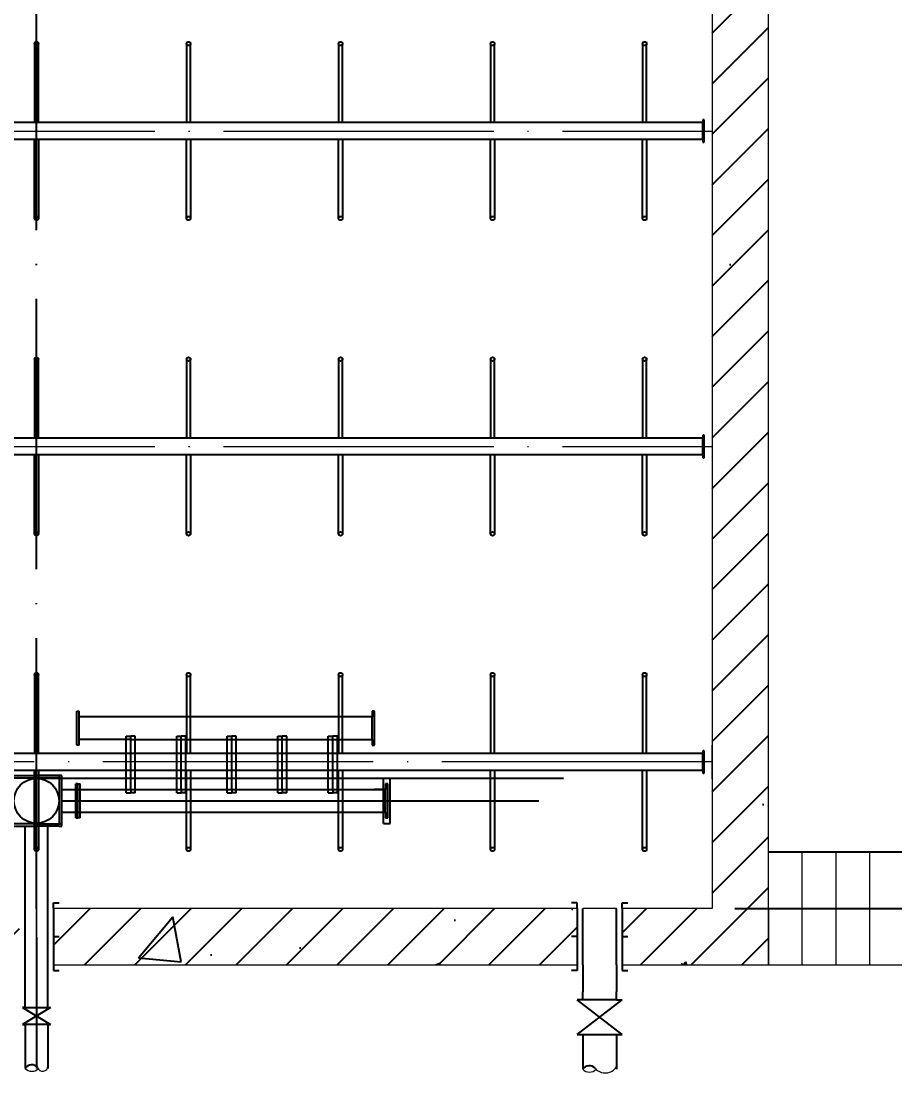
# Model space of a CAD drawing. Header units: millimetres. Extents: x 279 to 2876, y -494 to 1800.
# Drawn here: x 1179.8 to 1257.4, y 825.6 to 918.9 of the extents above; entities that cross this region are included whole.
import ezdxf

# ---------------------------------------------------------------- set-up
doc = ezdxf.new("R2010")
doc.units = ezdxf.units.MM
doc.linetypes.add('ACAD_ISO04W100', pattern=[30, 24, -3, 0, -3])
doc.layers.add('图层2', color=5, linetype='Continuous', lineweight=25, plot=False)
doc.layers.add('图层3', color=2, linetype='Continuous')
doc.styles.get("Standard").update_dxf_attribs({"font": 'txt', "bigfont": 'gbcbig.shx'})
doc.dimstyles.new('副本 ISO-25', dxfattribs={"dimtxt": 2.5, "dimasz": 2.5, "dimexe": 2, "dimexo": 2, "dimtad": 1, "dimlfac": 100, "dimtxsty": 'Standard', "dimblk": 'ARCHTICK', "dimcen": 2.5, "dimadec": 0, "dimazin": 0, "dimtfac": 1, "dimtmove": 0, "dimatfit": 3, "dimfxl": 1, "dimarcsym": 0})

# ---------------------------------------------------------------- blocks, each defined once
blk = doc.blocks.new('_ArchTick')
at = {"color": 0, "linetype": 'ByBlock', "const_width": 0.15}
blk.add_lwpolyline([(-0.5, -0.5), (0.5, 0.5)], dxfattribs=at)
blk = doc.blocks.new('*D27')
at = {"layer": '图层3', "color": 0, "lineweight": -2, "transparency": 16777216}
for p, q in [((1243.145, 1090.165), (1265.414, 1090.165)), ((1263.414, 1090.165), (1263.414, 840.165)), ((1243.145, 840.165), (1265.414, 840.165))]:
    blk.add_line(p, q, dxfattribs=at)
at = {"layer": '图层3', "color": 0, "lineweight": -2, "transparency": 16777216, "xscale": 2.5, "yscale": 2.5, "zscale": 2.5}
for p, rotation in [((1263.414, 1090.165), 90), ((1263.414, 840.165), 270)]:
    blk.add_blockref('_ArchTick', p, dxfattribs=dict(at, rotation=rotation))
at = {"layer": '图层3', "color": 0, "transparency": 16777216, "insert": (1261.539, 965.165), "char_height": 2.5, "attachment_point": 5, "rotation": 90}
blk.add_mtext('25000', dxfattribs=at)

msp = doc.modelspace()

# ---------------------------------------------------------------- hatches: boundary and pattern name
at = {"layer": '图层3'}
h = msp.add_hatch(dxfattribs=at)
h.set_pattern_fill('ANSI31', color=256, style=0)
h.paths.add_polyline_path([(911.64464, 840.16504), (865.14464, 840.16504), (865.14464, 835.16504), (911.64464, 835.16504)])
h.paths.add_polyline_path([(961.14464, 840.16504), (914.64464, 840.16504), (914.64464, 835.16504), (961.14464, 835.16504)])
h.paths.add_polyline_path([(861.14464, 840.16504), (853.14464, 840.16504), (853.14464, 850.16504), (853.14464, 852.41504), (848.14464, 852.41504), (848.14464, 845.16504), (848.14464, 840.16504), (848.14464, 835.16504), (861.14464, 835.16504)])
h.paths.add_polyline_path([(853.14464, 880.41504), (848.14464, 880.41504), (848.14464, 853.91504), (853.14464, 853.91504)])
h.paths.add_polyline_path([(853.14464, 1085.16504), (853.14464, 1090.16504), (866.84016, 1090.16504), (871.84253, 1095.16504), (848.14464, 1095.16504), (848.14464, 1077.91504), (853.14464, 1077.91504), (853.14464, 1080.16504)])
h.paths.add_polyline_path([(882.72442, 1095.16504), (871.84253, 1095.16504), (866.84016, 1090.16504), (877.72204, 1090.16504)])
h.paths.add_polyline_path([(911.64464, 1095.16504), (882.72442, 1095.16504), (877.72204, 1090.16504), (911.64464, 1090.16504)])
h.paths.add_polyline_path([(853.14464, 1076.41504), (848.14464, 1076.41504), (848.14464, 1049.91504), (853.14464, 1049.91504)])
h.paths.add_polyline_path([(853.14464, 1048.41504), (848.14464, 1048.41504), (848.14464, 1021.91504), (853.14464, 1021.91504)])
h.paths.add_polyline_path([(853.14464, 1020.41504), (848.14464, 1020.41504), (848.14464, 993.91504), (853.14464, 993.91504)])
h.paths.add_polyline_path([(853.14464, 992.41504), (848.14464, 992.41504), (848.14464, 965.91504), (853.14464, 965.91504)])
h.paths.add_polyline_path([(853.14464, 964.41504), (848.14464, 964.41504), (848.14464, 937.91504), (853.14464, 937.91504)])
h.paths.add_polyline_path([(853.14464, 936.41504), (848.14464, 936.41504), (848.14464, 909.91504), (853.14464, 909.91504)])
h.paths.add_polyline_path([(853.14464, 908.41504), (848.14464, 908.41504), (848.14464, 881.91504), (853.14464, 881.91504)])
h.paths.add_polyline_path([(978.14464, 1085.16504), (978.14464, 1090.16504), (978.14464, 1095.16504), (914.64464, 1095.16504), (914.64464, 1090.16504), (973.14464, 1090.16504), (973.14464, 1080.16504), (973.14464, 840.16504), (965.14464, 840.16504), (965.14464, 835.16504), (978.14464, 835.16504)])
h.paths.add_polyline_path([(1041.64464, 1095.16504), (978.14464, 1095.16504), (978.14464, 1090.16504), (978.14464, 1080.16504), (978.14464, 835.16504), (991.14464, 835.16504), (991.14464, 840.16504), (983.14464, 840.16504), (983.14464, 1080.16504), (983.14464, 1090.16504), (1041.64464, 1090.16504)])
h.paths.add_polyline_path([(1108.14464, 1095.16504), (1044.64464, 1095.16504), (1044.64464, 1090.16504), (1103.14464, 1090.16504), (1103.14464, 1085.16504), (1103.14464, 1080.16504), (1103.14464, 1077.91504), (1108.14464, 1077.91504)])
h.paths.add_polyline_path([(1108.14464, 1076.41504), (1103.14464, 1076.41504), (1103.14464, 1049.91504), (1108.14464, 1049.91504)])
h.paths.add_polyline_path([(1108.14464, 1048.41504), (1103.14464, 1048.41504), (1103.14464, 1021.91504), (1108.14464, 1021.91504)])
h.paths.add_polyline_path([(1108.14464, 1020.41504), (1103.14464, 1020.41504), (1103.14464, 993.91504), (1108.14464, 993.91504)])
h.paths.add_polyline_path([(1108.14464, 992.41504), (1103.14464, 992.41504), (1103.14464, 965.91504), (1108.14464, 965.91504)])
h.paths.add_polyline_path([(1108.14464, 964.41504), (1103.14464, 964.41504), (1103.14464, 937.91504), (1108.14464, 937.91504)])
h.paths.add_polyline_path([(1108.14464, 936.41504), (1103.14464, 936.41504), (1103.14464, 909.91504), (1108.14464, 909.91504)])
h.paths.add_polyline_path([(1108.14464, 908.41504), (1103.14464, 908.41504), (1103.14464, 881.91504), (1108.14464, 881.91504)])
h.paths.add_polyline_path([(1108.14464, 880.41504), (1103.14464, 880.41504), (1103.14464, 853.91504), (1108.14464, 853.91504)])
h.paths.add_polyline_path([(1108.14464, 850.16504), (1108.14464, 852.41504), (1103.14464, 852.41504), (1103.14464, 840.16504), (1095.14464, 840.16504), (1095.14464, 835.16504), (1108.14464, 835.16504), (1108.14464, 840.16504)])
h.paths.add_polyline_path([(1091.14464, 840.16504), (1044.64464, 840.16504), (1044.64464, 835.16504), (1091.14464, 835.16504)])
h.paths.add_polyline_path([(1041.64464, 840.16504), (995.14464, 840.16504), (995.14464, 835.16504), (1041.64464, 835.16504)])
h.paths.add_polyline_path([(1129.14472, 840.16504), (1121.14472, 840.16504), (1121.14472, 850.16504), (1121.14472, 852.41504), (1116.14472, 852.41504), (1116.14472, 845.16504), (1116.14472, 840.16504), (1116.14472, 835.16504), (1129.14472, 835.16504)])
h.paths.add_polyline_path([(1179.64472, 840.16504), (1133.14472, 840.16504), (1133.14472, 835.16504), (1179.64472, 835.16504)])
h.paths.add_polyline_path([(1229.14472, 840.16504), (1182.64472, 840.16504), (1182.64472, 835.16504), (1229.14472, 835.16504)])
h.paths.add_polyline_path([(1121.14472, 880.41504), (1116.14472, 880.41504), (1116.14472, 853.91504), (1121.14472, 853.91504)])
h.paths.add_polyline_path([(1121.14472, 908.41504), (1116.14472, 908.41504), (1116.14472, 881.91504), (1121.14472, 881.91504)])
h.paths.add_polyline_path([(1121.14472, 936.41504), (1116.14472, 936.41504), (1116.14472, 909.91504), (1121.14472, 909.91504)])
h.paths.add_polyline_path([(1121.14472, 964.41504), (1116.14472, 964.41504), (1116.14472, 937.91504), (1121.14472, 937.91504)])
h.paths.add_polyline_path([(1121.14472, 992.41504), (1116.14472, 992.41504), (1116.14472, 965.91504), (1121.14472, 965.91504)])
h.paths.add_polyline_path([(1121.14472, 1020.41504), (1116.14472, 1020.41504), (1116.14472, 993.91504), (1121.14472, 993.91504)])
h.paths.add_polyline_path([(1121.14472, 1048.41504), (1116.14472, 1048.41504), (1116.14472, 1021.91504), (1121.14472, 1021.91504)])
h.paths.add_polyline_path([(1121.14472, 1076.41504), (1116.14472, 1076.41504), (1116.14472, 1049.91504), (1121.14472, 1049.91504)])
h.paths.add_polyline_path([(1121.14472, 1090.16504), (1179.64472, 1090.16504), (1179.64472, 1095.16504), (1116.14472, 1095.16504), (1116.14472, 1077.91504), (1121.14472, 1077.91504), (1121.14472, 1080.16504), (1121.14472, 1085.16504)])
h.paths.add_polyline_path([(1246.14472, 1095.16504), (1182.64472, 1095.16504), (1182.64472, 1090.16504), (1241.14472, 1090.16504), (1241.14472, 1080.16504), (1241.14472, 840.16504), (1233.14472, 840.16504), (1233.14472, 835.16504), (1246.14472, 835.16504), (1246.14472, 1085.16504), (1246.14472, 1090.16504)])
h = msp.add_hatch(dxfattribs=at)
h.set_pattern_fill('AR-CONC', color=256, scale=0.25, style=0)
h.paths.add_polyline_path([(853.14464, 1076.41504), (848.14464, 1076.41504), (848.14464, 1049.91504), (853.14464, 1049.91504)])
h.paths.add_polyline_path([(853.14464, 1090.16504), (866.84016, 1090.16504), (871.84253, 1095.16504), (848.14464, 1095.16504), (848.14464, 1077.91504), (853.14464, 1077.91504), (853.14464, 1080.16504), (853.14464, 1085.16504)])
h.paths.add_polyline_path([(911.64464, 1095.16504), (882.72442, 1095.16504), (877.72204, 1090.16504), (911.64464, 1090.16504)])
h.paths.add_polyline_path([(882.72442, 1095.16504), (871.84253, 1095.16504), (866.84016, 1090.16504), (877.72204, 1090.16504)])
h.paths.add_polyline_path([(978.14464, 1095.16504), (914.64464, 1095.16504), (914.64464, 1090.16504), (973.14464, 1090.16504), (973.14464, 1080.16504), (973.14464, 840.16504), (965.14464, 840.16504), (965.14464, 835.16504), (978.14464, 835.16504), (978.14464, 1085.16504), (978.14464, 1090.16504)])
h.paths.add_polyline_path([(961.14464, 840.16504), (914.64464, 840.16504), (914.64464, 835.16504), (961.14464, 835.16504)])
h.paths.add_polyline_path([(911.64464, 840.16504), (865.14464, 840.16504), (865.14464, 835.16504), (911.64464, 835.16504)])
h.paths.add_polyline_path([(853.14464, 850.16504), (853.14464, 852.41504), (848.14464, 852.41504), (848.14464, 845.16504), (848.14464, 840.16504), (848.14464, 835.16504), (861.14464, 835.16504), (861.14464, 840.16504), (853.14464, 840.16504)])
h.paths.add_polyline_path([(853.14464, 880.41504), (848.14464, 880.41504), (848.14464, 853.91504), (853.14464, 853.91504)])
h.paths.add_polyline_path([(853.14464, 908.41504), (848.14464, 908.41504), (848.14464, 881.91504), (853.14464, 881.91504)])
h.paths.add_polyline_path([(853.14464, 936.41504), (848.14464, 936.41504), (848.14464, 909.91504), (853.14464, 909.91504)])
h.paths.add_polyline_path([(853.14464, 964.41504), (848.14464, 964.41504), (848.14464, 937.91504), (853.14464, 937.91504)])
h.paths.add_polyline_path([(853.14464, 992.41504), (848.14464, 992.41504), (848.14464, 965.91504), (853.14464, 965.91504)])
h.paths.add_polyline_path([(853.14464, 1020.41504), (848.14464, 1020.41504), (848.14464, 993.91504), (853.14464, 993.91504)])
h.paths.add_polyline_path([(853.14464, 1048.41504), (848.14464, 1048.41504), (848.14464, 1021.91504), (853.14464, 1021.91504)])
h.paths.add_polyline_path([(983.14464, 1080.16504), (983.14464, 1090.16504), (1041.64464, 1090.16504), (1041.64464, 1095.16504), (978.14464, 1095.16504), (978.14464, 1090.16504), (978.14464, 1080.16504), (978.14464, 835.16504), (991.14464, 835.16504), (991.14464, 840.16504), (983.14464, 840.16504)])
h.paths.add_polyline_path([(1108.14464, 1095.16504), (1044.64464, 1095.16504), (1044.64464, 1090.16504), (1103.14464, 1090.16504), (1103.14464, 1085.16504), (1103.14464, 1080.16504), (1103.14464, 1077.91504), (1108.14464, 1077.91504)])
h.paths.add_polyline_path([(1108.14464, 1076.41504), (1103.14464, 1076.41504), (1103.14464, 1049.91504), (1108.14464, 1049.91504)])
h.paths.add_polyline_path([(1108.14464, 1048.41504), (1103.14464, 1048.41504), (1103.14464, 1021.91504), (1108.14464, 1021.91504)])
h.paths.add_polyline_path([(1108.14464, 1020.41504), (1103.14464, 1020.41504), (1103.14464, 993.91504), (1108.14464, 993.91504)])
h.paths.add_polyline_path([(1121.14472, 1020.41504), (1116.14472, 1020.41504), (1116.14472, 993.91504), (1121.14472, 993.91504)])
h.paths.add_polyline_path([(1121.14472, 1048.41504), (1116.14472, 1048.41504), (1116.14472, 1021.91504), (1121.14472, 1021.91504)])
h.paths.add_polyline_path([(1121.14472, 1076.41504), (1116.14472, 1076.41504), (1116.14472, 1049.91504), (1121.14472, 1049.91504)])
h.paths.add_polyline_path([(1121.14472, 1090.16504), (1179.64472, 1090.16504), (1179.64472, 1095.16504), (1116.14472, 1095.16504), (1116.14472, 1077.91504), (1121.14472, 1077.91504), (1121.14472, 1080.16504), (1121.14472, 1085.16504)])
h.paths.add_polyline_path([(1108.14464, 992.41504), (1103.14464, 992.41504), (1103.14464, 965.91504), (1108.14464, 965.91504)])
h.paths.add_polyline_path([(1121.14472, 992.41504), (1116.14472, 992.41504), (1116.14472, 965.91504), (1121.14472, 965.91504)])
h.paths.add_polyline_path([(1121.14472, 964.41504), (1116.14472, 964.41504), (1116.14472, 937.91504), (1121.14472, 937.91504)])
h.paths.add_polyline_path([(1108.14464, 964.41504), (1103.14464, 964.41504), (1103.14464, 937.91504), (1108.14464, 937.91504)])
h.paths.add_polyline_path([(1108.14464, 936.41504), (1103.14464, 936.41504), (1103.14464, 909.91504), (1108.14464, 909.91504)])
h.paths.add_polyline_path([(1121.14472, 936.41504), (1116.14472, 936.41504), (1116.14472, 909.91504), (1121.14472, 909.91504)])
h.paths.add_polyline_path([(1121.14472, 908.41504), (1116.14472, 908.41504), (1116.14472, 881.91504), (1121.14472, 881.91504)])
h.paths.add_polyline_path([(1108.14464, 908.41504), (1103.14464, 908.41504), (1103.14464, 881.91504), (1108.14464, 881.91504)])
h.paths.add_polyline_path([(1108.14464, 880.41504), (1103.14464, 880.41504), (1103.14464, 853.91504), (1108.14464, 853.91504)])
h.paths.add_polyline_path([(1121.14472, 880.41504), (1116.14472, 880.41504), (1116.14472, 853.91504), (1121.14472, 853.91504)])
h.paths.add_polyline_path([(1091.14464, 840.16504), (1044.64464, 840.16504), (1044.64464, 835.16504), (1091.14464, 835.16504)])
h.paths.add_polyline_path([(1108.14464, 840.16504), (1108.14464, 850.16504), (1108.14464, 852.41504), (1103.14464, 852.41504), (1103.14464, 840.16504), (1095.14464, 840.16504), (1095.14464, 835.16504), (1108.14464, 835.16504)])
h.paths.add_polyline_path([(1129.14472, 840.16504), (1121.14472, 840.16504), (1121.14472, 850.16504), (1121.14472, 852.41504), (1116.14472, 852.41504), (1116.14472, 845.16504), (1116.14472, 840.16504), (1116.14472, 835.16504), (1129.14472, 835.16504)])
h.paths.add_polyline_path([(1179.64472, 840.16504), (1133.14472, 840.16504), (1133.14472, 835.16504), (1179.64472, 835.16504)])
h.paths.add_polyline_path([(1041.64464, 840.16504), (995.14464, 840.16504), (995.14464, 835.16504), (1041.64464, 835.16504)])
h.paths.add_polyline_path([(1229.14472, 840.16504), (1182.64472, 840.16504), (1182.64472, 835.16504), (1229.14472, 835.16504)])
h.paths.add_polyline_path([(1246.14472, 1085.16504), (1246.14472, 1090.16504), (1246.14472, 1095.16504), (1182.64472, 1095.16504), (1182.64472, 1090.16504), (1241.14472, 1090.16504), (1241.14472, 1080.16504), (1241.14472, 840.16504), (1233.14472, 840.16504), (1233.14472, 835.16504), (1246.14472, 835.16504)])

# ---------------------------------------------------------------- linework, layer by layer
at = {"linetype": 'ACAD_ISO04W100'}
for p, q in [((1181.14472, 840.16504), (1181.14472, 1090.16504)), ((1181.14472, 837.61302), (1181.14472, 825.97504))]:
    msp.add_line(p, q, dxfattribs=at)
at = {"lineweight": 0}
for p, q in [((1246.14472, 835.16504), (1246.14472, 1085.16504)), ((1241.14472, 1080.16504), (1241.14472, 840.16504)), ((1241.14472, 851.66504), (1241.14472, 854.66504)), ((1249.14472, 835.16504), (1249.14472, 845.16504)), ((1252.14472, 835.16504), (1252.14472, 845.16504)), ((1255.14472, 835.16504), (1255.14472, 845.16504)), ((1181.14472, 840.16504), (1181.14472, 837.61302)), ((1229.14472, 840.16504), (1182.64472, 840.16504)), ((1232.64472, 840.16504), (1229.64472, 840.16504)), ((1241.14472, 840.16504), (1233.14472, 840.16504)), ((1246.14472, 840.16504), (1246.14472, 835.16504)), ((1182.64472, 835.16504), (1229.14472, 835.16504)), ((1233.14472, 835.16504), (1246.14472, 835.16504)), ((1246.14472, 835.16504), (1276.14472, 835.16504))]:
    msp.add_line(p, q, dxfattribs=at)
at = {"linetype": 'ACAD_ISO04W100', "lineweight": 0}
for p, q in [((1167.64472, 909.16504), (1241.14472, 909.16504)), ((1167.64472, 881.16504), (1241.14472, 881.16504)), ((1241.14472, 853.16504), (1121.14472, 853.16504)), ((1181.14472, 837.61302), (1181.14472, 840.16504))]:
    msp.add_line(p, q, dxfattribs=at)
for p, q in [((1184.72373, 857.36562), (1184.72373, 857.66562)), ((1184.72373, 857.66562), (1184.92373, 857.66562)), ((1184.72373, 857.16562), (1184.72373, 857.36562)), ((1184.72373, 855.16562), (1184.72373, 857.16562)), ((1184.92373, 854.66562), (1184.92373, 857.66562)), ((1210.94472, 857.16562), (1184.92373, 857.16562)), ((1211.14472, 857.66562), (1210.94472, 857.66562)), ((1210.94472, 857.66562), (1210.94472, 857.16562)), ((1210.94472, 855.16562), (1210.94472, 857.16562)), ((1211.14472, 857.16562), (1211.14472, 857.66562)), ((1211.14472, 854.66562), (1211.14472, 857.16562)), ((1184.72373, 854.66562), (1184.72373, 855.16562)), ((1186.74391, 855.16562), (1184.92373, 855.16562)), ((1189.51056, 855.16562), (1186.74391, 855.16562)), ((1189.11056, 850.41562), (1189.11056, 855.46562)), ((1189.11056, 855.46562), (1189.51056, 855.46562)), ((1189.51056, 850.71562), (1189.51056, 855.46562)), ((1189.91056, 855.46562), (1189.51056, 855.46562)), ((1189.51056, 850.71562), (1189.51056, 855.46562)), ((1189.51056, 855.16562), (1210.94472, 855.16562)), ((1189.91056, 850.41562), (1189.91056, 855.46562)), ((1193.59739, 850.41562), (1193.59739, 855.46562)), ((1193.59739, 855.46562), (1193.99739, 855.46562)), ((1193.99739, 850.71562), (1193.99739, 855.46562)), ((1193.99739, 850.71562), (1193.99739, 855.46562)), ((1194.39739, 855.46562), (1193.99739, 855.46562)), ((1193.99739, 850.71562), (1193.99739, 855.46562)), ((1194.39739, 850.41562), (1194.39739, 855.46562)), ((1198.08422, 850.41562), (1198.08422, 855.46562)), ((1198.08422, 855.46562), (1198.48422, 855.46562)), ((1198.48422, 850.71562), (1198.48422, 855.46562)), ((1198.48422, 850.71562), (1198.48422, 855.46562)), ((1198.88422, 855.46562), (1198.48422, 855.46562)), ((1198.48422, 850.71562), (1198.48422, 855.46562)), ((1198.88422, 850.41562), (1198.88422, 855.46562)), ((1202.57106, 850.41562), (1202.57106, 855.46562)), ((1202.57106, 855.46562), (1202.97106, 855.46562)), ((1202.97106, 850.71562), (1202.97106, 855.46562)), ((1202.97106, 850.71562), (1202.97106, 855.46562)), ((1203.37106, 855.46562), (1202.97106, 855.46562)), ((1202.97106, 850.71562), (1202.97106, 855.46562)), ((1203.37106, 850.41562), (1203.37106, 855.46562)), ((1207.05789, 850.41562), (1207.05789, 855.46562)), ((1207.05789, 855.46562), (1207.45789, 855.46562)), ((1207.45789, 850.71562), (1207.45789, 855.46562)), ((1207.85789, 855.46562), (1207.45789, 855.46562)), ((1207.45789, 850.71562), (1207.45789, 855.46562)), ((1207.45789, 850.71562), (1207.45789, 855.40636)), ((1207.85789, 850.41562), (1207.85789, 855.46562)), ((1210.94472, 855.16562), (1210.94472, 854.66562)), ((1184.92373, 854.66562), (1184.72373, 854.66562)), ((1210.94472, 854.66562), (1211.14472, 854.66562)), ((1178.89472, 851.96562), (1181.14472, 851.96562)), ((1179.09472, 851.76562), (1181.14472, 851.76562)), ((1183.39472, 851.96562), (1181.14472, 851.96562)), ((1183.19472, 851.76562), (1181.14472, 851.76562)), ((1181.14472, 847.66562), (1181.14472, 851.76562)), ((1181.14472, 851.71562), (1227.95323, 851.71562)), ((1183.19472, 847.66562), (1183.19472, 851.96562)), ((1183.39472, 847.46562), (1183.39472, 851.96562)), ((1211.94472, 851.67864), (1211.94472, 851.71562)), ((1211.94472, 851.71562), (1212.24472, 851.71562)), ((1211.94472, 847.95383), (1211.94472, 851.67864)), ((1212.24472, 851.71562), (1212.54472, 851.71562)), ((1212.54472, 851.67864), (1212.54472, 851.71562)), ((1212.54472, 847.95383), (1212.54472, 851.67864)), ((1183.39472, 850.71562), (1204.34988, 850.71562)), ((1184.62373, 848.21562), (1184.62373, 851.21562)), ((1184.82373, 851.21562), (1184.62373, 851.21562)), ((1184.82373, 850.91562), (1184.82373, 851.21562)), ((1184.82373, 851.21562), (1185.02373, 851.21562)), ((1184.82373, 850.71562), (1184.82373, 850.91562)), ((1184.82373, 848.71562), (1184.82373, 850.71562)), ((1185.02373, 848.21562), (1185.02373, 851.21562)), ((1185.02373, 850.71562), (1211.94472, 850.71562)), ((1189.51056, 850.71562), (1189.51056, 850.41562)), ((1189.51056, 850.71562), (1189.51056, 850.41562)), ((1193.99739, 850.71562), (1193.99739, 850.41562)), ((1193.99739, 850.71562), (1193.99739, 850.41562)), ((1198.48422, 850.71562), (1198.48422, 850.41562)), ((1198.48422, 850.71562), (1198.48422, 850.41562)), ((1202.97106, 850.71562), (1202.97106, 850.41562)), ((1202.97106, 850.71562), (1202.97106, 850.41562)), ((1204.34988, 850.71562), (1211.14472, 850.71562)), ((1207.45789, 850.71562), (1207.45789, 850.41562)), ((1207.45789, 850.71562), (1207.45789, 850.41562)), ((1212.14472, 850.71562), (1211.14472, 850.71562)), ((1212.34472, 851.21562), (1212.14472, 851.21562)), ((1212.14472, 851.21562), (1212.14472, 850.71562)), ((1212.14472, 848.71562), (1212.14472, 850.71562)), ((1212.34472, 850.71562), (1212.34472, 851.21562)), ((1212.34472, 848.21562), (1212.34472, 850.71562)), ((1183.39472, 849.71562), (1225.75492, 849.71562)), ((1184.82373, 849.71562), (1185.02373, 849.71562)), ((1189.11056, 850.41562), (1189.51056, 850.41562)), ((1189.91056, 850.41562), (1189.51056, 850.41562)), ((1193.59739, 850.41562), (1193.99739, 850.41562)), ((1194.39739, 850.41562), (1193.99739, 850.41562)), ((1198.08422, 850.41562), (1198.48422, 850.41562)), ((1198.88422, 850.41562), (1198.48422, 850.41562)), ((1202.57106, 850.41562), (1202.97106, 850.41562)), ((1203.37106, 850.41562), (1202.97106, 850.41562)), ((1207.05789, 850.41562), (1207.45789, 850.41562)), ((1207.85789, 850.41562), (1207.45789, 850.41562)), ((1183.39472, 848.71562), (1205.42173, 848.71562)), ((1184.82373, 848.21562), (1184.82373, 848.71562)), ((1205.42173, 848.71562), (1211.14472, 848.71562)), ((1211.14472, 848.71562), (1212.14472, 848.71562)), ((1212.14472, 848.71562), (1212.14472, 848.21562)), ((1184.62373, 848.21562), (1184.82373, 848.21562)), ((1185.02373, 848.21562), (1184.82373, 848.21562)), ((1211.94472, 847.71562), (1211.94472, 847.95383)), ((1211.94472, 847.71562), (1212.39472, 847.71562)), ((1212.14472, 848.21562), (1212.34472, 848.21562)), ((1212.24472, 847.71562), (1212.54472, 847.71562)), ((1212.54472, 847.71562), (1212.54472, 847.95383)), ((1181.14472, 847.66562), (1178.89472, 847.66562)), ((1179.14472, 847.46562), (1181.14472, 847.46562)), ((1180.14472, 831.88135), (1180.14472, 847.46562)), ((1181.14472, 847.66562), (1183.39472, 847.66562)), ((1183.14472, 847.46562), (1181.14472, 847.46562)), ((1182.14472, 831.88135), (1182.14472, 847.46562)), ((1183.14472, 847.46562), (1183.39472, 847.46562)), ((1182.64472, 840.16504), (1182.64472, 840.66504)), ((1182.64472, 840.66504), (1183.14472, 840.66504)), ((1229.14472, 840.66504), (1228.64472, 840.66504)), ((1229.14472, 840.16504), (1229.14472, 840.66504)), ((1233.14472, 840.16504), (1233.14472, 840.66504)), ((1233.14472, 840.66504), (1233.64472, 840.66504)), ((1182.64472, 840.16504), (1182.64472, 835.16504)), ((1229.14472, 840.16504), (1229.14472, 835.16504)), ((1233.14472, 840.16504), (1233.14472, 835.16504)), ((1182.64472, 837.66504), (1183.14472, 837.66504)), ((1229.14472, 837.66504), (1228.64472, 837.66504)), ((1233.14472, 837.66504), (1233.64472, 837.66504)), ((1182.64472, 835.16504), (1182.64472, 834.66504)), ((1182.64472, 834.66504), (1183.14472, 834.66504)), ((1229.14472, 834.66504), (1228.64472, 834.66504)), ((1229.14472, 835.16504), (1229.14472, 834.66504)), ((1229.64472, 835.16504), (1229.64472, 832.77254)), ((1229.64472, 835.16504), (1229.64472, 832.77254)), ((1229.64472, 835.16504), (1229.64472, 832.77254)), ((1229.64472, 835.16504), (1229.64472, 832.77254)), ((1232.64472, 835.16504), (1232.64472, 832.77254)), ((1232.64472, 835.16504), (1232.64472, 832.77254)), ((1232.64472, 835.16504), (1232.64472, 832.77254)), ((1232.64472, 835.16504), (1232.64472, 832.77254)), ((1233.14472, 835.16504), (1233.14472, 834.66504)), ((1233.14472, 834.66504), (1233.64472, 834.66504)), ((1180.14472, 831.88135), (1180.14472, 833.38135)), ((1229.64472, 832.07004), (1229.64472, 832.77254)), ((1229.64472, 832.07004), (1229.64472, 832.77254)), ((1229.64472, 832.07004), (1229.64472, 832.77254)), ((1229.64472, 832.07004), (1229.64472, 832.77254)), ((1232.64472, 832.07004), (1232.64472, 832.77254)), ((1232.64472, 832.07004), (1232.64472, 832.77254)), ((1232.64472, 832.07004), (1232.64472, 832.77254)), ((1232.64472, 832.07004), (1232.64472, 832.77254)), ((1180.14472, 831.38135), (1180.14472, 831.88135)), ((1182.14472, 831.38135), (1182.14472, 831.88135)), ((1229.64472, 832.07004), (1229.14472, 832.07004)), ((1233.14472, 828.97504), (1229.14472, 832.07004)), ((1229.14472, 828.97504), (1233.14472, 832.07004)), ((1232.64472, 832.07004), (1229.64472, 832.07004)), ((1232.64472, 832.07004), (1233.14472, 832.07004)), ((1180.14472, 831.38135), (1179.89472, 831.38135)), ((1179.89472, 831.38135), (1182.39472, 829.88135)), ((1182.39472, 831.38135), (1179.89472, 829.88135)), ((1180.14472, 831.38135), (1182.14472, 831.38135)), ((1182.14472, 831.38135), (1182.39472, 831.38135)), ((1179.89472, 829.88135), (1180.14472, 829.88135)), ((1182.14472, 829.88135), (1180.14472, 829.88135)), ((1180.14472, 829.88135), (1180.14472, 827.88135)), ((1182.14472, 829.88135), (1182.39472, 829.88135)), ((1182.14472, 829.88135), (1182.14472, 827.88135)), ((1229.14472, 828.97504), (1233.14472, 828.97504)), ((1229.64472, 828.97504), (1229.64472, 825.89241)), ((1232.64472, 828.97504), (1232.64472, 825.89241)), ((1180.14472, 827.88135), (1180.14472, 825.97504)), ((1182.14472, 827.88135), (1182.14472, 825.97504))]:
    msp.add_line(p, q)
msp.add_circle((1181.14472, 849.71562), 2)
at = {"lineweight": 0}
for centre, radius, start, end in [((1180.74071, 826.54625), 0.82552, 223.7833776, 312.3866), ((1181.69171, 826.16284), 0.45481, 192.990295, 5.0910891), ((1230.23912, 826.46006), 0.82192, 223.6811816, 316.1726464), ((1231.64844, 826.75773), 1.19074, 220.9089818, 327.6488121)]:
    msp.add_arc(centre, radius, start, end, dxfattribs=at)
for p in [(1189.51056, 850.71562), (1193.99739, 850.71562), (1198.48422, 850.71562), (1202.97106, 850.71562), (1207.45789, 850.71562)]:
    msp.add_point(p)
for p in [(1249.14472, 835.16504), (1252.14472, 835.16504), (1255.14472, 835.16504)]:
    msp.add_point(p, dxfattribs=at)
at = {"layer": '图层2'}
for p, q in [((1180.96972, 916.91504), (1180.96972, 909.91504)), ((1181.31972, 909.91504), (1181.31972, 916.91504)), ((1194.46972, 916.91504), (1194.46972, 909.91504)), ((1194.81972, 909.91504), (1194.81972, 916.91504)), ((1207.96972, 916.91504), (1207.96972, 909.91504)), ((1208.31972, 909.91504), (1208.31972, 916.91504)), ((1221.46972, 916.91504), (1221.46972, 909.91504)), ((1221.81972, 909.91504), (1221.81972, 916.91504)), ((1234.96972, 916.91504), (1234.96972, 909.91504)), ((1235.31972, 909.91504), (1235.31972, 916.91504)), ((1240.31972, 909.91504), (1130.3534, 909.91504)), ((1240.41972, 910.16504), (1240.31972, 910.16504)), ((1240.31972, 910.16504), (1240.31972, 909.91504)), ((1240.31972, 908.41504), (1240.31972, 909.91504)), ((1240.41972, 909.91504), (1240.41972, 910.16504)), ((1240.41972, 908.16504), (1240.41972, 909.91504)), ((1240.31972, 908.41504), (1130.3534, 908.41504)), ((1180.96972, 901.41504), (1180.96972, 908.41504)), ((1181.31972, 908.41504), (1181.31972, 901.41504)), ((1194.46972, 901.41504), (1194.46972, 908.41504)), ((1194.81972, 908.41504), (1194.81972, 901.41504)), ((1207.96972, 901.41504), (1207.96972, 908.41504)), ((1208.31972, 908.41504), (1208.31972, 901.41504)), ((1221.46972, 901.41504), (1221.46972, 908.41504)), ((1221.81972, 908.41504), (1221.81972, 901.41504)), ((1234.96972, 901.41504), (1234.96972, 908.41504)), ((1235.31972, 908.41504), (1235.31972, 901.41504)), ((1240.31972, 908.41504), (1240.31972, 908.16504)), ((1240.31972, 908.16504), (1240.41972, 908.16504)), ((1180.96972, 888.91504), (1180.96972, 881.91504)), ((1181.31972, 881.91504), (1181.31972, 888.91504)), ((1194.46972, 888.91504), (1194.46972, 881.91504)), ((1194.81972, 881.91504), (1194.81972, 888.91504)), ((1207.96972, 888.91504), (1207.96972, 881.91504)), ((1208.31972, 881.91504), (1208.31972, 888.91504)), ((1221.46972, 888.91504), (1221.46972, 881.91504)), ((1221.81972, 881.91504), (1221.81972, 888.91504)), ((1234.96972, 888.91504), (1234.96972, 881.91504)), ((1235.31972, 881.91504), (1235.31972, 888.91504)), ((1240.31972, 881.91504), (1130.3534, 881.91504)), ((1240.41972, 882.16504), (1240.31972, 882.16504)), ((1240.31972, 882.16504), (1240.31972, 881.91504)), ((1240.31972, 880.41504), (1240.31972, 881.91504)), ((1240.41972, 881.91504), (1240.41972, 882.16504)), ((1240.41972, 880.16504), (1240.41972, 881.91504)), ((1240.31972, 880.41504), (1130.3534, 880.41504)), ((1180.96972, 873.41504), (1180.96972, 880.41504)), ((1181.31972, 880.41504), (1181.31972, 873.41504)), ((1194.46972, 873.41504), (1194.46972, 880.41504)), ((1194.81972, 880.41504), (1194.81972, 873.41504)), ((1207.96972, 873.41504), (1207.96972, 880.41504)), ((1208.31972, 880.41504), (1208.31972, 873.41504)), ((1221.46972, 873.41504), (1221.46972, 880.41504)), ((1221.81972, 880.41504), (1221.81972, 873.41504)), ((1234.96972, 873.41504), (1234.96972, 880.41504)), ((1235.31972, 880.41504), (1235.31972, 873.41504)), ((1240.31972, 880.41504), (1240.31972, 880.16504)), ((1240.31972, 880.16504), (1240.41972, 880.16504)), ((1180.96972, 860.91504), (1180.96972, 853.91504)), ((1181.31972, 853.91504), (1181.31972, 860.91504)), ((1194.46972, 860.91504), (1194.46972, 853.91504)), ((1194.81972, 853.91504), (1194.81972, 860.91504)), ((1207.96972, 860.91504), (1207.96972, 853.91504)), ((1208.31972, 853.91504), (1208.31972, 860.91504)), ((1221.46972, 860.91504), (1221.46972, 853.91504)), ((1221.81972, 853.91504), (1221.81972, 860.91504)), ((1234.96972, 860.91504), (1234.96972, 853.91504)), ((1235.31972, 853.91504), (1235.31972, 860.91504)), ((1240.31972, 853.91504), (1130.3534, 853.91504)), ((1240.41972, 854.16504), (1240.31972, 854.16504)), ((1240.31972, 854.16504), (1240.31972, 853.91504)), ((1240.31972, 852.41504), (1240.31972, 853.91504)), ((1240.41972, 853.91504), (1240.41972, 854.16504)), ((1240.41972, 852.16504), (1240.41972, 853.91504)), ((1240.31972, 852.41504), (1130.3534, 852.41504)), ((1180.96972, 845.41504), (1180.96972, 852.41504)), ((1181.31972, 852.41504), (1181.31972, 845.41504)), ((1194.46972, 845.41504), (1194.46972, 852.41504)), ((1194.81972, 852.41504), (1194.81972, 845.41504)), ((1207.96972, 845.41504), (1207.96972, 852.41504)), ((1208.31972, 852.41504), (1208.31972, 845.41504)), ((1221.46972, 845.41504), (1221.46972, 852.41504)), ((1221.81972, 852.41504), (1221.81972, 845.41504)), ((1234.96972, 845.41504), (1234.96972, 852.41504)), ((1235.31972, 852.41504), (1235.31972, 845.41504)), ((1240.31972, 852.41504), (1240.31972, 852.16504)), ((1240.31972, 852.16504), (1240.41972, 852.16504))]:
    msp.add_line(p, q, dxfattribs=at)
at = {"layer": '图层2', "color": 0}
for p, q in [((1229.64472, 835.16504), (1229.64472, 840.16504)), ((1232.64472, 835.16504), (1232.64472, 840.16504))]:
    msp.add_line(p, q, dxfattribs=at)
at = {"layer": '图层2'}
for centre in [(1181.14472, 916.91504), (1194.64472, 916.91504), (1208.14472, 916.91504), (1221.64472, 916.91504), (1235.14472, 916.91504), (1181.14472, 901.41504), (1194.64472, 901.41504), (1208.14472, 901.41504), (1221.64472, 901.41504), (1235.14472, 901.41504), (1181.14472, 888.91504), (1194.64472, 888.91504), (1208.14472, 888.91504), (1221.64472, 888.91504), (1235.14472, 888.91504), (1181.14472, 873.41504), (1194.64472, 873.41504), (1208.14472, 873.41504), (1221.64472, 873.41504), (1235.14472, 873.41504), (1181.14472, 860.91504), (1194.64472, 860.91504), (1208.14472, 860.91504), (1221.64472, 860.91504), (1235.14472, 860.91504), (1181.14472, 845.41504), (1194.64472, 845.41504), (1208.14472, 845.41504), (1221.64472, 845.41504), (1235.14472, 845.41504)]:
    msp.add_circle(centre, 0.175, dxfattribs=at)
at = {"layer": '图层2', "color": 0}
for centre in [(1180.7303, 825.58347), (1230.2303, 825.50083)]:
    msp.add_arc(centre, 0.70444, 42.6346558, 146.2295677, dxfattribs=at)
at = {"layer": '图层3'}
msp.add_line((1276.14472, 845.16504), (1246.14472, 845.16504), dxfattribs=at)

# ---------------------------------------------------------------- dimensions: what is measured, and where the dimension line sits
dim = msp.add_linear_dim(base=(1263.41435, 840.16504), p1=(1241.14472, 1090.16504), p2=(1241.14472, 840.16504), angle=90, dimstyle='副本 ISO-25', dxfattribs=at)
dim.commit()
dim.dimension.update_dxf_attribs({"geometry": '*D27', "text_midpoint": (1261.53935, 965.16504)})

doc.saveas('drawing.dxf')
